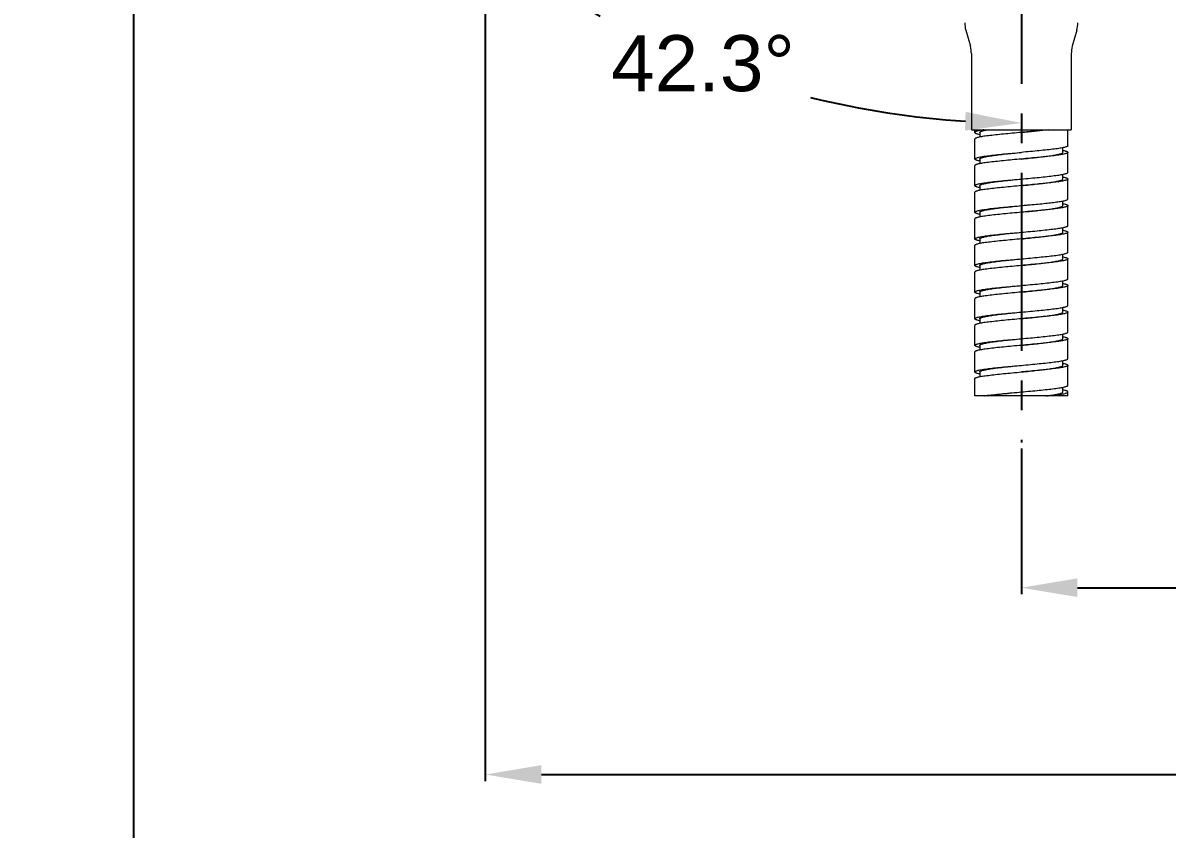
# Model space of a CAD drawing. Extents: x 9631 to 10472, y -18721 to -18126.
# Drawn here: x 10102.3 to 10224.8, y -18624 to -18537.6 of the extents above; entities that cross this region are included whole.
import ezdxf

# ---------------------------------------------------------------- set-up
doc = ezdxf.new("R2010")
doc.units = 0
doc.header["$MEASUREMENT"] = 0
doc.linetypes.add('CENTER2', pattern=[28.575, 19.05, -3.175, 3.175, -3.175])
doc.layers.get('0').update_dxf_attribs({"linetype": 'CONTINUOUS', "lineweight": 13})
doc.layers.add('5', color=3, linetype='CONTINUOUS', lineweight=9)
doc.layers.add('CENTER', color=1, linetype='CENTER2')
doc.styles.get("Standard").update_dxf_attribs({"font": 'arial.ttf'})
doc.dimstyles.new('A4', dxfattribs={"dimtxt": 4, "dimasz": 3.5, "dimexe": 0.7, "dimexo": 0.625, "dimgap": 0.5, "dimtad": 1, "dimdec": 1, "dimdsep": 46, "dimtxsty": 'Standard', "dimcen": 2.5, "dimclrd": 5, "dimclre": 5, "dimclrt": 7, "dimadec": 3, "dimazin": 2, "dimtfac": 1, "dimtdec": 1, "dimtmove": 0, "dimatfit": 3, "dimfxl": 1.25, "dimarcsym": 0})

# ---------------------------------------------------------------- blocks, each defined once
blk = doc.blocks.new('*D12')
at = {"layer": '5', "color": 3, "lineweight": -2, "transparency": 16777216}
for p, q in [((10151.79, -18517.58), (10151.79, -18618.82)), ((10355.5, -18584.73), (10355.5, -18618.82)), ((10157.79, -18618.12), (10241.31, -18618.12)), ((10349.5, -18618.12), (10265.98, -18618.12))]:
    blk.add_line(p, q, dxfattribs=at)
at = {"layer": '5', "color": 3, "transparency": 16777216}
for points in [[(10157.79, -18617.12), (10157.79, -18619.12), (10151.79, -18618.12)], [(10349.5, -18617.12), (10349.5, -18619.12), (10355.5, -18618.12)]]:
    blk.add_solid(points, dxfattribs=at)
at = {"layer": '5', "color": 4, "transparency": 16777216, "insert": (10253.65, -18618.12), "char_height": 6, "attachment_point": 5}
blk.add_mtext('203.7', dxfattribs=at)
blk = doc.blocks.new('*D17')
at = {"layer": '5', "color": 3, "lineweight": -2, "transparency": 16777216}
for p, q in [((10307.19, -18384.29), (10113.46, -18384.29)), ((10114.16, -18390.29), (10114.16, -18505.43)), ((10114.16, -18632.12), (10114.16, -18516.98)), ((10114.78, -18638.12), (10114.86, -18638.12))]:
    blk.add_line(p, q, dxfattribs=at)
at = {"layer": '5', "color": 3, "transparency": 16777216}
for points in [[(10113.16, -18390.29), (10115.16, -18390.29), (10114.16, -18384.29)], [(10113.16, -18632.12), (10115.16, -18632.12), (10114.16, -18638.12)]]:
    blk.add_solid(points, dxfattribs=at)
at = {"layer": '5', "color": 4, "transparency": 16777216, "insert": (10114.16, -18511.21), "char_height": 6, "attachment_point": 5}
blk.add_mtext('(1600)', dxfattribs=at)
blk = doc.blocks.new('*D20')
at = {"layer": '5', "color": 3, "lineweight": -2, "transparency": 16777216}
for p, q in [((10209.16, -18583.21), (10209.16, -18598.82)), ((10272.66, -18597.5), (10272.66, -18597.42)), ((10215.16, -18598.12), (10230.99, -18598.12)), ((10266.66, -18598.12), (10250.82, -18598.12))]:
    blk.add_line(p, q, dxfattribs=at)
at = {"layer": '5', "color": 3, "transparency": 16777216}
for points in [[(10215.16, -18597.12), (10215.16, -18599.12), (10209.16, -18598.12)], [(10266.66, -18597.12), (10266.66, -18599.12), (10272.66, -18598.12)]]:
    blk.add_solid(points, dxfattribs=at)
at = {"layer": '5', "color": 4, "transparency": 16777216, "insert": (10240.91, -18598.12), "char_height": 6, "attachment_point": 5}
blk.add_mtext('63.5', dxfattribs=at)
blk = doc.blocks.new('*D24')
at = {"layer": '5', "color": 3, "lineweight": -2, "transparency": 16777216}
blk.add_line((10146.31, -18522.99), (10145.12, -18524.3), dxfattribs=at)
for start, end in [(231.3648, 241.5179), (256.1828, 266.3616)]:
    blk.add_arc((10209.16, -18453.86), 94.5, start, end, dxfattribs=at)
at = {"layer": '5', "color": 3, "transparency": 16777216}
for points in [[(10149.51, -18528.44), (10150.8, -18526.92), (10145.59, -18523.78)], [(10203.19, -18547.17), (10203.13, -18549.17), (10209.16, -18548.36)]]:
    blk.add_solid(points, dxfattribs=at)
at = {"layer": '5', "color": 4, "transparency": 16777216, "insert": (10175.08, -18542), "char_height": 6, "attachment_point": 5}
blk.add_mtext('42.3°', dxfattribs=at)

msp = doc.modelspace()

# ---------------------------------------------------------------- linework, layer by layer
at = {"lineweight": 20}
for p, q in [((10203.21, -18538.42), (10203.7, -18540.15)), ((10215.1, -18538.42), (10214.61, -18540.15)), ((10203.81, -18540.93), (10203.81, -18549.08)), ((10214.5, -18540.93), (10214.5, -18549.08)), ((10203.81, -18549.08), (10214.5, -18549.08)), ((10204.17, -18549.37), (10204.17, -18549.08)), ((10204.17, -18552.22), (10204.17, -18550.08)), ((10204.7, -18549.37), (10204.7, -18549.87)), ((10214.14, -18550.79), (10214.14, -18549.08)), ((10213.61, -18551.51), (10213.61, -18551)), ((10214.14, -18553.64), (10214.14, -18551.51)), ((10204.7, -18552.22), (10204.7, -18552.72)), ((10204.17, -18555.07), (10204.17, -18552.93)), ((10213.61, -18554.36), (10213.61, -18553.85)), ((10204.7, -18555.07), (10204.7, -18555.57)), ((10214.14, -18556.49), (10214.14, -18554.36)), ((10204.17, -18557.92), (10204.17, -18555.78)), ((10213.61, -18557.21), (10213.61, -18556.7)), ((10214.14, -18559.34), (10214.14, -18557.21)), ((10204.17, -18560.77), (10204.17, -18558.63)), ((10204.7, -18557.92), (10204.7, -18558.42)), ((10213.61, -18560.06), (10213.61, -18559.55)), ((10214.14, -18562.19), (10214.14, -18560.06)), ((10204.7, -18560.77), (10204.7, -18561.27)), ((10204.17, -18563.62), (10204.17, -18561.48)), ((10213.61, -18562.91), (10213.61, -18562.4)), ((10204.7, -18563.62), (10204.7, -18564.12)), ((10214.14, -18565.04), (10214.14, -18562.91)), ((10204.17, -18566.47), (10204.17, -18564.33)), ((10213.61, -18565.76), (10213.61, -18565.25)), ((10214.14, -18567.89), (10214.14, -18565.76)), ((10204.17, -18569.32), (10204.17, -18567.18)), ((10204.7, -18566.47), (10204.7, -18566.97)), ((10213.61, -18568.61), (10213.61, -18568.1)), ((10214.13, -18568.57), (10214.14, -18568.61)), ((10214.14, -18570.74), (10214.14, -18568.61)), ((10204.7, -18569.32), (10204.7, -18569.82)), ((10204.17, -18572.17), (10204.17, -18570.03)), ((10213.61, -18571.46), (10213.61, -18570.95)), ((10204.7, -18572.17), (10204.7, -18572.67)), ((10214.14, -18573.59), (10214.14, -18571.46)), ((10204.17, -18575.02), (10204.17, -18572.88)), ((10213.61, -18574.31), (10213.61, -18573.8)), ((10214.14, -18576.44), (10214.14, -18574.31)), ((10204.17, -18577.58), (10204.17, -18575.73)), ((10204.7, -18575.02), (10204.7, -18575.52)), ((10213.61, -18577.16), (10213.61, -18576.65)), ((10214.14, -18577.58), (10214.14, -18577.16)), ((10214.14, -18577.58), (10204.17, -18577.58))]:
    msp.add_line(p, q, dxfattribs=at)
for centre, radius, start, end in [((10205.95, -18537.64), 2.85, 180, 195.9454), ((10212.36, -18537.64), 2.85, 344.0546, 360), ((10200.96, -18540.93), 2.85, 0, 15.9454), ((10217.35, -18540.93), 2.85, 164.0546, 180), ((10207.44, -18543.11), 34.75, 277.1836, 277.7166)]:
    msp.add_arc(centre, radius, start, end, dxfattribs=at)
for points, start_tangent, end_tangent in [([(10205.13, -18549.08), (10204.72, -18549.15), (10204.55, -18549.19), (10204.42, -18549.23), (10204.31, -18549.26), (10204.23, -18549.3), (10204.2, -18549.32), (10204.18, -18549.33), (10204.17, -18549.37)], (-0.988329, -0.152335), (-0.000365, -1)), ([(10209.16, -18549.37), (10208.18, -18549.46), (10207.25, -18549.55), (10206.39, -18549.64), (10205.63, -18549.73), (10205.3, -18549.77), (10205.01, -18549.81), (10204.76, -18549.86), (10204.55, -18549.9), (10204.38, -18549.95), (10204.27, -18549.99), (10204.22, -18550.01), (10204.19, -18550.04), (10204.17, -18550.08)], (-0.99589, -0.090572), (-0.000306, -1)), ([(10204.17, -18549.37), (10204.2, -18549.42), (10204.24, -18549.45), (10204.3, -18549.47), (10204.37, -18549.5), (10204.46, -18549.53), (10204.69, -18549.58)], (-0.000365, -1), (0.979671, -0.200612)), ([(10204.7, -18549.37), (10204.76, -18549.3), (10204.83, -18549.26), (10204.92, -18549.23), (10205.05, -18549.19), (10205.19, -18549.15), (10205.56, -18549.08)], (0.000261, 1), (0.985424, 0.170114)), ([(10212.1, -18549.08), (10210.7, -18549.23), (10209.16, -18549.37)], (-0.993715, -0.111936), (-0.99589, -0.090572)), ([(10209.16, -18549.37), (10210.54, -18549.23), (10211.78, -18549.08)], (0.994852, 0.101335), (0.992135, 0.125169)), ([(10204.17, -18552.22), (10204.19, -18552.17), (10204.22, -18552.15), (10204.27, -18552.13), (10204.38, -18552.09), (10204.55, -18552.04), (10204.76, -18552), (10205.01, -18551.95), (10205.3, -18551.91), (10205.63, -18551.86), (10206.39, -18551.77), (10207.25, -18551.68), (10208.18, -18551.6), (10209.16, -18551.51)], (-0.000001, 1), (0.99589, 0.090572)), ([(10204.7, -18552.22), (10204.73, -18552.17), (10204.75, -18552.15), (10204.79, -18552.13), (10204.9, -18552.09), (10205.04, -18552.04), (10205.23, -18552), (10205.45, -18551.95), (10205.71, -18551.91), (10206.01, -18551.86), (10206.68, -18551.77), (10207.45, -18551.68), (10208.29, -18551.6), (10209.16, -18551.51)], (-0.000264, 1), (0.994852, 0.101335)), ([(10214.14, -18550.79), (10214.12, -18550.84), (10214.09, -18550.86), (10214.05, -18550.88), (10213.93, -18550.93), (10213.76, -18550.97), (10213.56, -18551.02), (10213.3, -18551.06), (10213.01, -18551.11), (10212.68, -18551.15), (10211.93, -18551.24), (10211.07, -18551.33), (10210.13, -18551.42), (10209.16, -18551.51)], (0.000193, -1), (-0.99589, -0.090572)), ([(10214.14, -18551.51), (10214.12, -18551.55), (10214.09, -18551.57), (10214.05, -18551.6), (10213.93, -18551.64), (10213.76, -18551.68), (10213.56, -18551.73), (10213.3, -18551.77), (10213.01, -18551.82), (10212.68, -18551.86), (10211.93, -18551.95), (10211.07, -18552.04), (10210.13, -18552.13), (10209.16, -18552.22)], (-0.000075, -1), (-0.99589, -0.090572)), ([(10209.16, -18552.22), (10210.03, -18552.13), (10210.86, -18552.04), (10211.63, -18551.95), (10212.31, -18551.86), (10212.6, -18551.82), (10212.86, -18551.77), (10213.08, -18551.73), (10213.27, -18551.68), (10213.42, -18551.64), (10213.52, -18551.6), (10213.56, -18551.57), (10213.59, -18551.55), (10213.61, -18551.51)], (0.994852, 0.101335), (-0.000192, 1)), ([(10213.62, -18551.3), (10213.85, -18551.35), (10213.94, -18551.38), (10214.01, -18551.4), (10214.07, -18551.43), (10214.11, -18551.45), (10214.14, -18551.51)], (0.979769, -0.200132), (-0.000075, -1)), ([(10204.69, -18552.43), (10204.47, -18552.38), (10204.38, -18552.35), (10204.3, -18552.32), (10204.24, -18552.3), (10204.2, -18552.27), (10204.17, -18552.22)], (-0.979775, 0.200102), (-0.000001, 1)), ([(10209.16, -18552.22), (10208.18, -18552.31), (10207.25, -18552.4), (10206.39, -18552.49), (10205.63, -18552.58), (10205.3, -18552.62), (10205.01, -18552.66), (10204.76, -18552.71), (10204.55, -18552.75), (10204.38, -18552.8), (10204.27, -18552.84), (10204.22, -18552.86), (10204.19, -18552.89), (10204.17, -18552.93)], (-0.99589, -0.090572), (0.000001, -1)), ([(10209.16, -18554.36), (10210.13, -18554.27), (10211.07, -18554.18), (10211.93, -18554.09), (10212.68, -18554), (10213.01, -18553.96), (10213.3, -18553.91), (10213.56, -18553.87), (10213.76, -18553.82), (10213.93, -18553.78), (10214.05, -18553.73), (10214.09, -18553.71), (10214.12, -18553.69), (10214.14, -18553.64)], (0.99589, 0.090572), (0.000628, 1)), ([(10204.17, -18555.07), (10204.19, -18555.02), (10204.22, -18555), (10204.27, -18554.98), (10204.38, -18554.94), (10204.55, -18554.89), (10204.76, -18554.85), (10205.01, -18554.8), (10205.3, -18554.76), (10205.63, -18554.71), (10206.39, -18554.62), (10207.25, -18554.53), (10208.18, -18554.45), (10209.16, -18554.36)], (-0.000001, 1), (0.99589, 0.090572)), ([(10204.69, -18555.28), (10204.47, -18555.23), (10204.38, -18555.2), (10204.3, -18555.17), (10204.24, -18555.15), (10204.2, -18555.12), (10204.17, -18555.07)], (-0.979778, 0.200087), (-0.000001, 1)), ([(10209.16, -18555.07), (10208.18, -18555.16), (10207.25, -18555.25), (10206.39, -18555.34), (10205.63, -18555.43), (10205.3, -18555.47), (10205.01, -18555.51), (10204.76, -18555.56), (10204.55, -18555.6), (10204.38, -18555.65), (10204.27, -18555.69), (10204.22, -18555.71), (10204.19, -18555.74), (10204.17, -18555.78)], (-0.99589, -0.090572), (0.000001, -1)), ([(10204.7, -18555.07), (10204.73, -18555.02), (10204.75, -18555), (10204.79, -18554.98), (10204.9, -18554.94), (10205.04, -18554.89), (10205.23, -18554.85), (10205.45, -18554.8), (10205.71, -18554.76), (10206.01, -18554.71), (10206.68, -18554.62), (10207.45, -18554.53), (10208.29, -18554.45), (10209.16, -18554.36)], (0.000008, 1), (0.994852, 0.101335)), ([(10214.14, -18554.36), (10214.12, -18554.4), (10214.09, -18554.42), (10214.05, -18554.45), (10213.93, -18554.49), (10213.76, -18554.53), (10213.56, -18554.58), (10213.3, -18554.62), (10213.01, -18554.67), (10212.68, -18554.71), (10211.93, -18554.8), (10211.07, -18554.89), (10210.13, -18554.98), (10209.16, -18555.07)], (-0.000628, -1), (-0.99589, -0.090572)), ([(10209.16, -18555.07), (10210.03, -18554.98), (10210.86, -18554.89), (10211.63, -18554.8), (10212.31, -18554.71), (10212.6, -18554.67), (10212.86, -18554.62), (10213.08, -18554.58), (10213.27, -18554.53), (10213.42, -18554.49), (10213.52, -18554.45), (10213.56, -18554.42), (10213.59, -18554.4), (10213.61, -18554.36)], (0.994852, 0.101335), (0.000313, 1)), ([(10213.62, -18554.15), (10213.85, -18554.2), (10213.94, -18554.23), (10214.01, -18554.25), (10214.07, -18554.28), (10214.11, -18554.3), (10214.14, -18554.36)], (0.979763, -0.200159), (-0.000628, -1)), ([(10204.17, -18557.92), (10204.19, -18557.87), (10204.22, -18557.85), (10204.27, -18557.83), (10204.38, -18557.79), (10204.55, -18557.74), (10204.76, -18557.7), (10205.01, -18557.65), (10205.3, -18557.61), (10205.63, -18557.56), (10206.39, -18557.47), (10207.25, -18557.38), (10208.18, -18557.3), (10209.16, -18557.21)], (0.000002, 1), (0.99589, 0.090572)), ([(10204.7, -18557.92), (10204.73, -18557.87), (10204.75, -18557.85), (10204.79, -18557.83), (10204.9, -18557.79), (10205.04, -18557.74), (10205.23, -18557.7), (10205.45, -18557.65), (10205.71, -18557.61), (10206.01, -18557.56), (10206.68, -18557.47), (10207.45, -18557.38), (10208.29, -18557.3), (10209.16, -18557.21)], (0.000381, 1), (0.994852, 0.101336)), ([(10209.16, -18557.21), (10209.33, -18557.19), (10209.86, -18557.14)], (0.99589, 0.090572), (0.995807, 0.09148)), ([(10209.79, -18557.85), (10210.56, -18557.77), (10211.29, -18557.69), (10211.95, -18557.61), (10212.52, -18557.53), (10212.77, -18557.49), (10212.99, -18557.45), (10213.17, -18557.41), (10213.33, -18557.37), (10213.45, -18557.33), (10213.54, -18557.29), (10213.57, -18557.27), (10213.59, -18557.25), (10213.61, -18557.21)], (0.994749, 0.102348), (-0.000379, 1)), ([(10209.86, -18557.14), (10210.73, -18557.06), (10211.54, -18556.98), (10212.28, -18556.9), (10212.92, -18556.82), (10213.2, -18556.78), (10213.44, -18556.74), (10213.65, -18556.7), (10213.83, -18556.66), (10213.97, -18556.62), (10214.06, -18556.58), (10214.1, -18556.55), (10214.12, -18556.53), (10214.14, -18556.49)], (0.995807, 0.09148), (0.001082, 0.999999)), ([(10214.14, -18557.21), (10214.12, -18557.25), (10214.1, -18557.27), (10214.06, -18557.29), (10213.97, -18557.33), (10213.83, -18557.37), (10213.65, -18557.41), (10213.44, -18557.45), (10213.2, -18557.49), (10212.92, -18557.53), (10212.28, -18557.61), (10211.54, -18557.69), (10210.73, -18557.77), (10209.86, -18557.85)], (-0.001082, -0.999999), (-0.995807, -0.09148)), ([(10213.62, -18557), (10213.85, -18557.05), (10213.94, -18557.08), (10214.01, -18557.1), (10214.07, -18557.13), (10214.11, -18557.15), (10214.14, -18557.21)], (0.979719, -0.200379), (-0.001082, -0.999999)), ([(10204.69, -18558.13), (10204.47, -18558.08), (10204.38, -18558.05), (10204.3, -18558.02), (10204.24, -18558), (10204.2, -18557.97), (10204.17, -18557.92)], (-0.979781, 0.200071), (0.000002, 1)), ([(10209.16, -18557.92), (10208.18, -18558.01), (10207.25, -18558.1), (10206.39, -18558.19), (10205.63, -18558.28), (10205.3, -18558.32), (10205.01, -18558.36), (10204.76, -18558.41), (10204.55, -18558.45), (10204.38, -18558.5), (10204.27, -18558.54), (10204.22, -18558.56), (10204.19, -18558.59), (10204.17, -18558.63)], (-0.99589, -0.090572), (-0.000002, -1)), ([(10209.86, -18557.85), (10209.69, -18557.87), (10209.16, -18557.92)], (-0.995807, -0.09148), (-0.99589, -0.090572)), ([(10204.17, -18560.77), (10204.19, -18560.72), (10204.22, -18560.7), (10204.27, -18560.68), (10204.38, -18560.64), (10204.55, -18560.59), (10204.76, -18560.55), (10205.01, -18560.5), (10205.3, -18560.46), (10205.63, -18560.41), (10206.39, -18560.32), (10207.25, -18560.23), (10208.18, -18560.15), (10209.16, -18560.06)], (0.000004, 1), (0.99589, 0.090572)), ([(10204.7, -18560.77), (10204.73, -18560.72), (10204.75, -18560.7), (10204.79, -18560.68), (10204.9, -18560.64), (10205.04, -18560.59), (10205.23, -18560.55), (10205.45, -18560.5), (10205.71, -18560.46), (10206.01, -18560.41), (10206.68, -18560.32), (10207.45, -18560.23), (10208.29, -18560.15), (10209.16, -18560.06)], (-0.000051, 1), (0.994852, 0.101335)), ([(10209.16, -18560.06), (10210.13, -18559.97), (10211.07, -18559.88), (10211.93, -18559.79), (10212.68, -18559.7), (10213.01, -18559.66), (10213.3, -18559.61), (10213.56, -18559.57), (10213.76, -18559.52), (10213.93, -18559.48), (10214.05, -18559.43), (10214.09, -18559.41), (10214.12, -18559.39), (10214.14, -18559.34)], (0.99589, 0.090572), (0.000908, 1)), ([(10214.14, -18560.06), (10214.12, -18560.1), (10214.09, -18560.12), (10214.05, -18560.15), (10213.93, -18560.19), (10213.76, -18560.23), (10213.56, -18560.28), (10213.3, -18560.32), (10213.01, -18560.37), (10212.68, -18560.41), (10211.93, -18560.5), (10211.07, -18560.59), (10210.13, -18560.68), (10209.16, -18560.77)], (-0.000908, -1), (-0.99589, -0.090572)), ([(10209.16, -18560.77), (10210.03, -18560.68), (10210.86, -18560.59), (10211.63, -18560.5), (10212.31, -18560.41), (10212.6, -18560.37), (10212.86, -18560.32), (10213.08, -18560.28), (10213.27, -18560.23), (10213.42, -18560.19), (10213.52, -18560.15), (10213.56, -18560.12), (10213.59, -18560.1), (10213.61, -18560.06)], (0.994852, 0.101335), (-0.000233, 1)), ([(10213.62, -18559.85), (10213.85, -18559.9), (10213.94, -18559.93), (10214.01, -18559.95), (10214.07, -18559.98), (10214.11, -18560), (10214.14, -18560.06)], (0.979761, -0.200171), (-0.000908, -1)), ([(10204.69, -18560.98), (10204.47, -18560.93), (10204.38, -18560.9), (10204.3, -18560.87), (10204.24, -18560.85), (10204.2, -18560.82), (10204.17, -18560.77)], (-0.979783, 0.200063), (0.000004, 1)), ([(10209.16, -18560.77), (10208.18, -18560.86), (10207.25, -18560.95), (10206.39, -18561.04), (10205.63, -18561.13), (10205.3, -18561.17), (10205.01, -18561.21), (10204.76, -18561.26), (10204.55, -18561.3), (10204.38, -18561.35), (10204.27, -18561.39), (10204.22, -18561.41), (10204.19, -18561.44), (10204.17, -18561.48)], (-0.99589, -0.090572), (-0.000004, -1)), ([(10209.16, -18562.91), (10210.13, -18562.82), (10211.07, -18562.73), (10211.93, -18562.64), (10212.68, -18562.55), (10213.01, -18562.51), (10213.3, -18562.46), (10213.56, -18562.42), (10213.76, -18562.37), (10213.93, -18562.33), (10214.05, -18562.28), (10214.09, -18562.26), (10214.12, -18562.24), (10214.14, -18562.19)], (0.99589, 0.090572), (0.000461, 1)), ([(10204.17, -18563.62), (10204.19, -18563.57), (10204.22, -18563.55), (10204.27, -18563.53), (10204.38, -18563.49), (10204.55, -18563.44), (10204.76, -18563.4), (10205.01, -18563.35), (10205.3, -18563.31), (10205.63, -18563.26), (10206.39, -18563.17), (10207.25, -18563.08), (10208.18, -18563), (10209.16, -18562.91)], (0.000005, 1), (0.99589, 0.090572)), ([(10204.69, -18563.83), (10204.47, -18563.78), (10204.38, -18563.75), (10204.3, -18563.72), (10204.24, -18563.7), (10204.2, -18563.67), (10204.17, -18563.62)], (-0.979784, 0.200057), (0.000005, 1)), ([(10209.16, -18563.62), (10208.18, -18563.71), (10207.25, -18563.8), (10206.39, -18563.89), (10205.63, -18563.98), (10205.3, -18564.02), (10205.01, -18564.06), (10204.76, -18564.11), (10204.55, -18564.15), (10204.38, -18564.2), (10204.27, -18564.24), (10204.22, -18564.26), (10204.19, -18564.29), (10204.17, -18564.33)], (-0.99589, -0.090572), (-0.000005, -1)), ([(10204.7, -18563.62), (10204.73, -18563.57), (10204.75, -18563.55), (10204.79, -18563.53), (10204.9, -18563.49), (10205.04, -18563.44), (10205.23, -18563.4), (10205.45, -18563.35), (10205.71, -18563.31), (10206.01, -18563.26), (10206.68, -18563.17), (10207.45, -18563.08), (10208.29, -18563), (10209.16, -18562.91)], (-0.000403, 1), (0.994852, 0.101335)), ([(10214.14, -18562.91), (10214.12, -18562.95), (10214.09, -18562.97), (10214.05, -18563), (10213.93, -18563.04), (10213.76, -18563.08), (10213.56, -18563.13), (10213.3, -18563.17), (10213.01, -18563.22), (10212.68, -18563.26), (10211.93, -18563.35), (10211.07, -18563.44), (10210.13, -18563.53), (10209.16, -18563.62)], (-0.000461, -1), (-0.99589, -0.090572)), ([(10209.16, -18563.62), (10210.03, -18563.53), (10210.86, -18563.44), (10211.63, -18563.35), (10212.31, -18563.26), (10212.6, -18563.22), (10212.86, -18563.17), (10213.08, -18563.13), (10213.27, -18563.08), (10213.42, -18563.04), (10213.52, -18563), (10213.56, -18562.97), (10213.59, -18562.95), (10213.61, -18562.91)], (0.994852, 0.101335), (0.000293, 1)), ([(10213.62, -18562.7), (10213.85, -18562.75), (10213.94, -18562.78), (10214.01, -18562.8), (10214.07, -18562.83), (10214.11, -18562.85), (10214.14, -18562.91)], (0.979761, -0.200171), (-0.000461, -1)), ([(10204.17, -18566.47), (10204.19, -18566.42), (10204.22, -18566.4), (10204.27, -18566.38), (10204.38, -18566.34), (10204.55, -18566.29), (10204.76, -18566.25), (10205.01, -18566.2), (10205.3, -18566.16), (10205.63, -18566.11), (10206.39, -18566.02), (10207.25, -18565.93), (10208.18, -18565.85), (10209.16, -18565.76)], (0.000007, 1), (0.99589, 0.090572)), ([(10204.7, -18566.47), (10204.73, -18566.42), (10204.75, -18566.4), (10204.79, -18566.38), (10204.9, -18566.34), (10205.04, -18566.29), (10205.23, -18566.25), (10205.45, -18566.2), (10205.71, -18566.16), (10206.01, -18566.11), (10206.68, -18566.02), (10207.45, -18565.93), (10208.29, -18565.85), (10209.16, -18565.76)], (-0.000328, 1), (0.994852, 0.101335)), ([(10209.16, -18565.76), (10210.13, -18565.67), (10211.07, -18565.58), (10211.93, -18565.49), (10212.68, -18565.4), (10213.01, -18565.36), (10213.3, -18565.31), (10213.56, -18565.27), (10213.76, -18565.22), (10213.93, -18565.18), (10214.05, -18565.13), (10214.09, -18565.11), (10214.12, -18565.09), (10214.14, -18565.04)], (0.99589, 0.090572), (-0.000041, 1)), ([(10214.14, -18565.76), (10214.12, -18565.8), (10214.09, -18565.82), (10214.05, -18565.85), (10213.93, -18565.89), (10213.76, -18565.93), (10213.56, -18565.98), (10213.3, -18566.02), (10213.01, -18566.07), (10212.68, -18566.11), (10211.93, -18566.2), (10211.07, -18566.29), (10210.13, -18566.38), (10209.16, -18566.47)], (0.000041, -1), (-0.99589, -0.090572)), ([(10209.16, -18566.47), (10210.03, -18566.38), (10210.86, -18566.29), (10211.63, -18566.2), (10212.31, -18566.11), (10212.6, -18566.07), (10212.86, -18566.02), (10213.08, -18565.98), (10213.27, -18565.93), (10213.42, -18565.89), (10213.52, -18565.85), (10213.56, -18565.82), (10213.59, -18565.8), (10213.61, -18565.76)], (0.994852, 0.101335), (0.000406, 1)), ([(10213.62, -18565.55), (10213.85, -18565.6), (10213.94, -18565.63), (10214.01, -18565.65), (10214.07, -18565.68), (10214.11, -18565.7), (10214.14, -18565.76)], (0.979762, -0.200168), (0.000041, -1)), ([(10204.69, -18566.68), (10204.47, -18566.63), (10204.38, -18566.6), (10204.3, -18566.57), (10204.24, -18566.55), (10204.2, -18566.52), (10204.17, -18566.47)], (-0.979785, 0.200054), (0.000007, 1)), ([(10209.16, -18566.47), (10208.18, -18566.56), (10207.25, -18566.65), (10206.39, -18566.74), (10205.63, -18566.83), (10205.3, -18566.87), (10205.01, -18566.91), (10204.76, -18566.96), (10204.55, -18567), (10204.38, -18567.05), (10204.27, -18567.09), (10204.22, -18567.11), (10204.19, -18567.14), (10204.17, -18567.18)], (-0.99589, -0.090572), (-0.000007, -1)), ([(10204.17, -18569.32), (10204.19, -18569.27), (10204.22, -18569.25), (10204.27, -18569.23), (10204.38, -18569.19), (10204.55, -18569.14), (10204.76, -18569.1), (10205.01, -18569.05), (10205.3, -18569.01), (10205.63, -18568.96), (10206.39, -18568.87), (10207.25, -18568.78), (10208.18, -18568.7), (10209.16, -18568.61)], (0.000009, 1), (0.99589, 0.090572)), ([(10204.7, -18569.32), (10204.73, -18569.27), (10204.75, -18569.25), (10204.79, -18569.23), (10204.9, -18569.19), (10205.04, -18569.14), (10205.23, -18569.1), (10205.45, -18569.05), (10205.71, -18569.01), (10206.01, -18568.96), (10206.68, -18568.87), (10207.45, -18568.78), (10208.29, -18568.7), (10209.16, -18568.61)], (0.00018, 1), (0.994852, 0.101335)), ([(10209.16, -18568.61), (10210.13, -18568.52), (10211.07, -18568.43), (10211.93, -18568.34), (10212.68, -18568.25), (10213.01, -18568.21), (10213.3, -18568.16), (10213.56, -18568.12), (10213.76, -18568.07), (10213.93, -18568.03), (10214.05, -18567.98), (10214.09, -18567.96), (10214.12, -18567.94), (10214.14, -18567.89)], (0.99589, 0.090572), (-0.000181, 1)), ([(10209.16, -18569.32), (10210.03, -18569.23), (10210.86, -18569.14), (10211.63, -18569.05), (10212.31, -18568.96), (10212.6, -18568.92), (10212.86, -18568.87), (10213.08, -18568.83), (10213.27, -18568.78), (10213.42, -18568.74), (10213.52, -18568.7), (10213.56, -18568.67), (10213.59, -18568.65), (10213.61, -18568.61)], (0.994852, 0.101335), (0.000492, 1)), ([(10214.14, -18568.61), (10214.12, -18568.65), (10214.09, -18568.67), (10214.05, -18568.7), (10213.93, -18568.74), (10213.76, -18568.78), (10213.56, -18568.83), (10213.3, -18568.87), (10213.01, -18568.92), (10212.68, -18568.96), (10211.93, -18569.05), (10211.07, -18569.14), (10210.13, -18569.23), (10209.16, -18569.32)], (0.000181, -1), (-0.99589, -0.090572)), ([(10213.62, -18568.4), (10213.82, -18568.44), (10213.97, -18568.49), (10214.07, -18568.53), (10214.13, -18568.57)], (0.979715, -0.200396), (0.613956, -0.78934)), ([(10204.69, -18569.53), (10204.47, -18569.48), (10204.38, -18569.45), (10204.3, -18569.42), (10204.24, -18569.4), (10204.2, -18569.37), (10204.17, -18569.32)], (-0.979783, 0.200061), (0.000009, 1)), ([(10209.16, -18569.32), (10208.18, -18569.41), (10207.25, -18569.5), (10206.39, -18569.59), (10205.63, -18569.68), (10205.3, -18569.72), (10205.01, -18569.76), (10204.76, -18569.81), (10204.55, -18569.85), (10204.38, -18569.9), (10204.27, -18569.94), (10204.22, -18569.96), (10204.19, -18569.99), (10204.17, -18570.03)], (-0.99589, -0.090572), (-0.000009, -1)), ([(10209.16, -18571.46), (10210.13, -18571.37), (10211.07, -18571.28), (10211.93, -18571.19), (10212.68, -18571.1), (10213.01, -18571.06), (10213.3, -18571.01), (10213.56, -18570.97), (10213.76, -18570.92), (10213.93, -18570.88), (10214.05, -18570.83), (10214.09, -18570.81), (10214.12, -18570.79), (10214.14, -18570.74)], (0.99589, 0.090572), (-0.001031, 0.999999)), ([(10204.17, -18572.17), (10204.19, -18572.12), (10204.22, -18572.1), (10204.27, -18572.08), (10204.38, -18572.04), (10204.55, -18571.99), (10204.76, -18571.95), (10205.01, -18571.9), (10205.3, -18571.86), (10205.63, -18571.81), (10206.39, -18571.72), (10207.25, -18571.63), (10208.18, -18571.55), (10209.16, -18571.46)], (0.000011, 1), (0.99589, 0.090572)), ([(10204.69, -18572.38), (10204.47, -18572.33), (10204.38, -18572.3), (10204.3, -18572.27), (10204.24, -18572.25), (10204.2, -18572.22), (10204.17, -18572.17)], (-0.97978, 0.20008), (0.000011, 1)), ([(10209.16, -18572.17), (10208.18, -18572.26), (10207.25, -18572.35), (10206.39, -18572.44), (10205.63, -18572.53), (10205.3, -18572.57), (10205.01, -18572.61), (10204.76, -18572.66), (10204.55, -18572.7), (10204.38, -18572.75), (10204.27, -18572.79), (10204.22, -18572.81), (10204.19, -18572.84), (10204.17, -18572.88)], (-0.99589, -0.090572), (-0.000011, -1)), ([(10204.7, -18572.17), (10204.73, -18572.12), (10204.75, -18572.1), (10204.79, -18572.08), (10204.9, -18572.04), (10205.04, -18571.99), (10205.23, -18571.95), (10205.45, -18571.9), (10205.71, -18571.86), (10206.01, -18571.81), (10206.68, -18571.72), (10207.45, -18571.63), (10208.29, -18571.55), (10209.16, -18571.46)], (0.000205, 1), (0.994852, 0.101335)), ([(10209.16, -18572.17), (10210.03, -18572.08), (10210.86, -18571.99), (10211.63, -18571.9), (10212.31, -18571.81), (10212.6, -18571.77), (10212.86, -18571.72), (10213.08, -18571.68), (10213.27, -18571.63), (10213.42, -18571.59), (10213.52, -18571.55), (10213.56, -18571.52), (10213.59, -18571.5), (10213.61, -18571.46)], (0.994852, 0.101335), (-0.000408, 1)), ([(10214.14, -18571.46), (10214.12, -18571.5), (10214.09, -18571.52), (10214.05, -18571.55), (10213.93, -18571.59), (10213.76, -18571.63), (10213.56, -18571.68), (10213.3, -18571.72), (10213.01, -18571.77), (10212.68, -18571.81), (10211.93, -18571.9), (10211.07, -18571.99), (10210.13, -18572.08), (10209.16, -18572.17)], (0.001031, -0.999999), (-0.99589, -0.090572)), ([(10213.62, -18571.25), (10213.85, -18571.3), (10213.94, -18571.33), (10214.01, -18571.35), (10214.07, -18571.38), (10214.11, -18571.4), (10214.14, -18571.46)], (0.979765, -0.200149), (0.001031, -0.999999)), ([(10204.17, -18575.02), (10204.19, -18574.97), (10204.22, -18574.95), (10204.27, -18574.93), (10204.38, -18574.89), (10204.55, -18574.84), (10204.76, -18574.8), (10205.01, -18574.75), (10205.3, -18574.71), (10205.63, -18574.66), (10206.39, -18574.57), (10207.25, -18574.48), (10208.18, -18574.4), (10209.16, -18574.31)], (0.000013, 1), (0.99589, 0.090572)), ([(10204.7, -18575.02), (10204.73, -18574.97), (10204.75, -18574.95), (10204.79, -18574.93), (10204.9, -18574.89), (10205.04, -18574.84), (10205.23, -18574.8), (10205.45, -18574.75), (10205.71, -18574.71), (10206.01, -18574.66), (10206.68, -18574.57), (10207.45, -18574.48), (10208.29, -18574.4), (10209.16, -18574.31)], (-0.000361, 1), (0.994852, 0.101335)), ([(10209.16, -18574.31), (10210.13, -18574.22), (10211.07, -18574.13), (10211.93, -18574.04), (10212.68, -18573.95), (10213.01, -18573.91), (10213.3, -18573.86), (10213.56, -18573.82), (10213.76, -18573.77), (10213.93, -18573.73), (10214.05, -18573.68), (10214.09, -18573.66), (10214.12, -18573.64), (10214.14, -18573.59)], (0.99589, 0.090572), (-0.000964, 1)), ([(10209.16, -18575.02), (10210.03, -18574.93), (10210.86, -18574.84), (10211.63, -18574.75), (10212.31, -18574.66), (10212.6, -18574.62), (10212.86, -18574.57), (10213.08, -18574.53), (10213.27, -18574.48), (10213.42, -18574.44), (10213.52, -18574.4), (10213.56, -18574.37), (10213.59, -18574.35), (10213.61, -18574.31)], (0.994852, 0.101335), (0.000399, 1)), ([(10214.14, -18574.31), (10214.12, -18574.35), (10214.09, -18574.37), (10214.05, -18574.4), (10213.93, -18574.44), (10213.76, -18574.48), (10213.56, -18574.53), (10213.3, -18574.57), (10213.01, -18574.62), (10212.68, -18574.66), (10211.93, -18574.75), (10211.07, -18574.84), (10210.13, -18574.93), (10209.16, -18575.02)], (0.000964, -1), (-0.99589, -0.090572)), ([(10213.62, -18574.1), (10213.85, -18574.15), (10213.94, -18574.18), (10214.01, -18574.2), (10214.07, -18574.23), (10214.11, -18574.25), (10214.14, -18574.31)], (0.979768, -0.200136), (0.000964, -1)), ([(10204.69, -18575.23), (10204.47, -18575.18), (10204.38, -18575.15), (10204.3, -18575.12), (10204.24, -18575.1), (10204.2, -18575.07), (10204.17, -18575.02)], (-0.979774, 0.200108), (0.000013, 1)), ([(10204.17, -18575.73), (10204.19, -18575.69), (10204.22, -18575.66), (10204.27, -18575.64), (10204.38, -18575.6), (10204.55, -18575.55), (10204.76, -18575.51), (10205.01, -18575.46), (10205.3, -18575.42), (10205.63, -18575.38), (10206.39, -18575.29), (10207.25, -18575.2), (10208.18, -18575.11), (10209.16, -18575.02)], (-0.000107, 1), (0.99589, 0.090572)), ([(10205.55, -18577.52), (10206.32, -18577.43), (10207.2, -18577.34), (10209.16, -18577.16)], (0.991455, 0.130452), (0.99589, 0.090572)), ([(10205.56, -18577.58), (10206.27, -18577.48), (10207.14, -18577.37), (10209.16, -18577.16)], (0.985425, 0.170113), (0.994852, 0.101335)), ([(10209.16, -18577.16), (10210.13, -18577.07), (10211.07, -18576.98), (10211.93, -18576.89), (10212.68, -18576.8), (10213.01, -18576.76), (10213.3, -18576.71), (10213.56, -18576.67), (10213.76, -18576.62), (10213.93, -18576.58), (10214.05, -18576.53), (10214.09, -18576.51), (10214.12, -18576.49), (10214.14, -18576.44)], (0.99589, 0.090572), (-0.000547, 1)), ([(10212.1, -18577.54), (10212.44, -18577.49), (10212.74, -18577.44), (10213, -18577.4), (10213.22, -18577.35), (10213.39, -18577.3), (10213.51, -18577.25), (10213.55, -18577.23), (10213.58, -18577.2), (10213.61, -18577.16)], (0.990891, 0.134669), (-0.000124, 1)), ([(10212.1, -18577.58), (10212.96, -18577.48), (10213.6, -18577.37), (10213.84, -18577.32), (10213.93, -18577.29), (10214.01, -18577.26), (10214.07, -18577.24), (10214.11, -18577.21), (10214.14, -18577.16)], (0.993715, 0.111937), (0.000291, 1)), ([(10214.14, -18577.16), (10214.11, -18577.1), (10214.07, -18577.08), (10214.01, -18577.05), (10213.94, -18577.03), (10213.85, -18577), (10213.62, -18576.95)], (0.000291, 1), (-0.979688, 0.200528)), ([(10205.13, -18577.58), (10205.23, -18577.57), (10205.55, -18577.52)], (0.988329, 0.152334), (0.991455, 0.130452))]:
    msp.add_spline(points, degree=3, dxfattribs=dict(at, start_tangent=start_tangent, end_tangent=end_tangent))
at = {"layer": 'CENTER', "color": 1, "linetype": 'CENTER2'}
msp.add_line((10209.16, -18467.98), (10209.16, -18582.58), dxfattribs=at)

# ---------------------------------------------------------------- dimensions: what is measured, and where the dimension line sits
at = {"layer": '5'}
dim = msp.add_linear_dim(base=(10114.16, -18638.12), p1=(10307.81, -18384.29), p2=(10114.16, -18638.12), angle=90, text='(1600)', dimstyle='A4', override={"dimtxt": 6, "dimasz": 6, "dimgap": 2, "dimtih": 1, "dimclrd": 3, "dimclre": 3, "dimclrt": 4}, dxfattribs=at)
dim.commit()
dim.dimension.update_dxf_attribs({"geometry": '*D17', "text_midpoint": (10114.16, -18511.21)})
dim = msp.add_angular_dim_2l(base=(10164.53, -18537.16), line1=((10209.16, -18467.98), (10209.16, -18582.58)), line2=((10146.73, -18522.52), (10155.16, -18513.26)), dimstyle='A4', override={"dimtxt": 6, "dimasz": 6, "dimgap": 2, "dimtad": 3, "dimtih": 1, "dimclrd": 3, "dimclre": 3, "dimclrt": 4, "dimadec": 1, "dimtmove": 2}, dxfattribs=at)
dim.commit()
dim.dimension.update_dxf_attribs({"geometry": '*D24', "text_midpoint": (10175.08, -18542), "dimtype": 162})
dim = msp.add_linear_dim(base=(10151.79, -18618.12), p1=(10355.5, -18584.11), p2=(10151.79, -18516.96), angle=180, dimstyle='A4', override={"dimtxt": 6, "dimasz": 6, "dimgap": 2, "dimtih": 1, "dimclrd": 3, "dimclre": 3, "dimclrt": 4, "dimtmove": 2}, dxfattribs=at)
dim.commit()
dim.dimension.update_dxf_attribs({"geometry": '*D12', "text_midpoint": (10253.65, -18618.12), "dimtype": 160})
dim = msp.add_linear_dim(base=(10272.66, -18598.12), p1=(10209.16, -18582.58), p2=(10272.66, -18598.12), dimstyle='A4', override={"dimtxt": 6, "dimasz": 6, "dimgap": 2, "dimtih": 1, "dimclrd": 3, "dimclre": 3, "dimclrt": 4, "dimtmove": 2}, dxfattribs=at)
dim.commit()
dim.dimension.update_dxf_attribs({"geometry": '*D20', "text_midpoint": (10240.91, -18598.12), "dimtype": 160})

doc.saveas('drawing.dxf')
